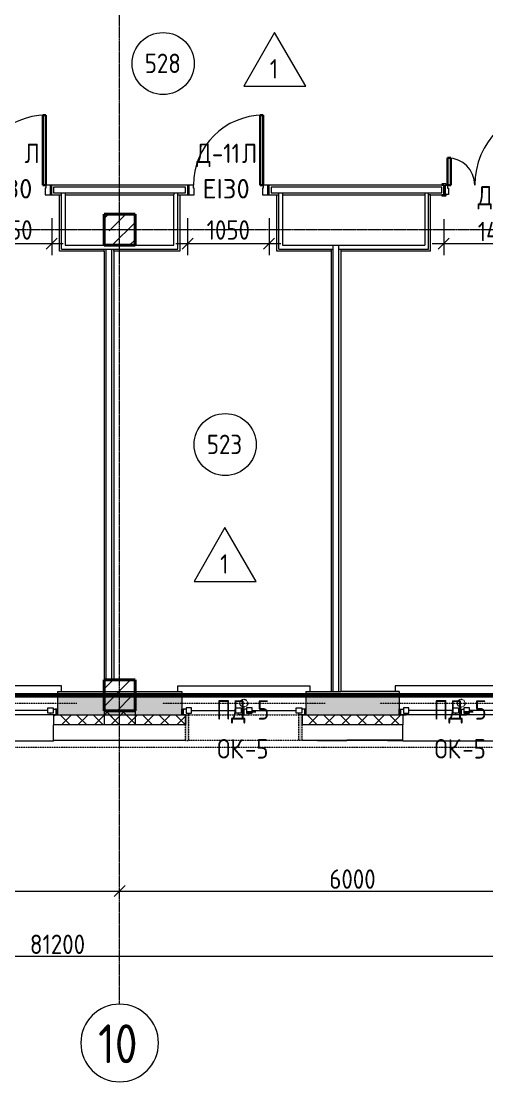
# Model space of a CAD drawing. Header units: millimetres. Extents: x -56773 to 225775, y -262288 to 26541.
# Drawn here: x 20541 to 26539, y -262288 to -248622 of the extents above; entities that cross this region are included whole.
import ezdxf

# ---------------------------------------------------------------- set-up
doc = ezdxf.new("R2010")
doc.units = ezdxf.units.MM
doc.linetypes.add('ADSK_Линия сетки', pattern=[25, 20, -2.5, 0, -2.5])
doc.linetypes.add('ADSK_Невидимые', pattern=[5, 3, -2])
for name, color, linetype, lineweight in [('3.1 Штукатурка внешн стен для инвесторов', 5, 'Continuous', 60), ('_ Окна', 7, 'Continuous', 18), ('Двери', 7, 'Continuous', 9), ('Марки дверей', 7, 'Continuous', 20), ('Марки окон', 7, 'Continuous', 20), ('Марки помещений', 7, 'Continuous', 20), ('Несущие колонны', 7, 'Continuous', 18), ('Обобщенные модели', 7, 'ADSK_Невидимые', 18), ('Окна', 7, 'Continuous', 9), ('Оси', 7, 'Continuous', 9), ('Панели витража', 7, 'Continuous', 9), ('Размеры', 7, 'Continuous', 9), ('Стены внутренние', 7, 'Continuous', 18), ('Стены наружные', 7, 'Continuous', 18), ('Стены несущие', 7, 'Continuous', 30), ('Стены отделка', 7, 'Continuous', 30), ('Стены штриховка', 7, 'Continuous', 9)]:
    doc.layers.add(name, color=color, linetype=linetype, lineweight=lineweight)
doc.styles.add('GOST Common', font='', dxfattribs={"width": 0.9, "height": 500})
doc.styles.add('GOST Common_2', font='', dxfattribs={"width": 0.9, "height": 250})
doc.styles.add('ISOCPEUR', font='isocpeur.ttf', dxfattribs={"height": 250})
doc.styles.get('GOST Common').set_extended_font_data('GOST Common')
doc.styles.get('GOST Common_2').set_extended_font_data('GOST Common')
doc.dimstyles.new('ADSK_Основной', dxfattribs={"dimscale": 304.8, "dimtxt": 251.428749, "dimasz": 0.463911, "dimexe": 0.492126, "dimexo": 0.984252, "dimgap": 0.164042, "dimtad": 1, "dimdec": 3, "dimrnd": 0.001, "dimdsep": 46, "dimtxsty": 'GOST Common_2', "dimblk1": 'OBLIQUE', "dimblk2": 'OBLIQUE', "dimsah": 1, "dimcen": 0.09, "dimdle": 0.492126, "dimazin": 2, "dimtfac": 1, "dimtdec": 4, "dimtix": 1, "dimtmove": 0, "dimatfit": 3, "dimfxl": 1, "dimtvp": 1, "dimtolj": 1, "dimtzin": 0, "dimlwd": 20, "dimlwe": 20, "dimarcsym": 2})
doc.dimstyles.new('ADSK_Основной_2_5_мм', dxfattribs={"dimscale": 304.8, "dimtxt": 251.428749, "dimasz": 0.463911, "dimexe": 0.492126, "dimexo": 0.984252, "dimgap": 0.098425, "dimtad": 1, "dimrnd": 0.01, "dimdsep": 46, "dimtxsty": 'GOST Common_2', "dimblk1": 'OBLIQUE', "dimblk2": 'OBLIQUE', "dimsah": 1, "dimcen": 0.09, "dimdle": 0.492126, "dimazin": 2, "dimtfac": 1, "dimtdec": 4, "dimtix": 1, "dimtmove": 0, "dimatfit": 3, "dimfxl": 1, "dimtvp": 1, "dimtolj": 1, "dimtzin": 0, "dimlwd": 20, "dimlwe": 20, "dimarcsym": 2})
pattern_1 = [(45, (9.36, -250313.7), (-224.5064, 224.5064), []), (45, (233.87, -250313.7), (-224.5064, 224.5064), [396.875, -79.375, 3.353, -76.022])]
pattern_2 = [(45, (9.36, -250313.7), (-106.066, 106.066), []), (135, (9.36, -250313.7), (-106.066, -106.066), [])]

# ---------------------------------------------------------------- blocks, each defined once
blk = doc.blocks.new('ADSK_КолоннаЖБ_Прямоугольная - 400x400 мм-1807143-Маркировочный 5-й')
at = {"layer": 'Несущие колонны', "lineweight": 40}
for p, q in [((-200, 200), (200, 200)), ((-200, -200), (-200, 200)), ((200, 200), (200, -200)), ((200, -200), (-200, -200))]:
    blk.add_line(p, q, dxfattribs=at)
blk = doc.blocks.new('ОКНО L03 _2СТ_RS - ОК-5_1600х2000h-3556607-Маркировочный 5-й')
at = {"layer": '_ Окна'}
for p, q in [((-838.1, -149), (-838.1, -79)), ((-838.1, -79), (-803.1, -79)), ((-818.1, -79), (-818.1, -149)), ((-783.1, -79), (-818.1, -79)), ((-713.1, -59), (-783.1, -59)), ((-783.1, -59), (-783.1, -129)), ((-783.1, -129), (-713.1, -129)), ((-748.1, -149), (-748.1, -129)), ((-713.1, -129), (-713.1, -59)), ((-713.1, -94), (-143.1, -94)), ((-143.1, -129), (-143.1, -59)), ((-143.1, -59), (-73.1, -59)), ((-73.1, -129), (-143.1, -129)), ((-108.1, -149), (-108.1, -129)), ((-73.1, -59), (-73.1, -129)), ((-38.1, -79), (-73.1, -79)), ((-38.1, -79), (-38.1, -149)), ((-38.1, -79), (-38.1, -149)), ((-3.1, -79), (-38.1, -79)), ((66.9, -59), (-3.1, -59)), ((-3.1, -59), (-3.1, -129)), ((-3.1, -129), (66.9, -129)), ((31.9, -149), (31.9, -129)), ((66.9, -129), (66.9, -59)), ((66.9, -94), (636.9, -94)), ((636.9, -129), (636.9, -59)), ((636.9, -59), (706.9, -59)), ((706.9, -129), (636.9, -129)), ((671.9, -149), (671.9, -129)), ((706.9, -59), (706.9, -129)), ((741.9, -79), (706.9, -79)), ((761.9, -79), (726.9, -79)), ((741.9, -79), (741.9, -149)), ((761.9, -149), (761.9, -79)), ((-838.1, -149), (-833.1, -149)), ((-818.1, -149), (-748.1, -149)), ((-38.1, -149), (-108.1, -149)), ((-38.1, -149), (31.9, -149)), ((741.9, -149), (671.9, -149)), ((761.9, -149), (756.9, -149))]:
    blk.add_line(p, q, dxfattribs=at)
blk = doc.blocks.new('Дверь двупольная медицин облиц CPL - Д-7Л 1500х2300 Дверной блок двупольный_ левая актив_створка 3-2690925-Маркировочный 5-й')
at = {"layer": 'Двери', "lineweight": 30}
for p, q in [((675, 1062.5), (635, 1062.5)), ((635, 1062.5), (635, 62.5)), ((675, 62.5), (675, 1062.5)), ((-675, 412.5), (-635, 412.5)), ((-675, 62.5), (-675, 412.5)), ((-635, 412.5), (-635, 62.5)), ((-635, 62.5), (-675, 62.5)), ((635, 62.5), (675, 62.5))]:
    blk.add_line(p, q, dxfattribs=at)
at = {"layer": 'Двери'}
for p, q in [((-750, 72.5), (-750, 62.5)), ((-750, 62.5), (-725, 62.5)), ((-700, 77.5), (-745, 77.5)), ((-725, 62.5), (-705, 62.5)), ((-725, -57.5), (-725, 62.5)), ((-705, 62.5), (-675, 62.5)), ((-705, -57.5), (-705, 62.5)), ((-705, 62.5), (-705, -57.5)), ((-695, 62.5), (-695, 72.5)), ((-675, 62.5), (-675, 22.5)), ((-675, 22.5), (-665, 22.5)), ((-665, 22.5), (-665, -57.5)), ((675, 22.5), (665, 22.5)), ((665, 22.5), (665, -57.5)), ((705, 62.5), (675, 62.5)), ((675, 62.5), (675, 22.5)), ((695, 72.5), (695, 62.5)), ((745, 77.5), (700, 77.5)), ((705, -57.5), (705, 62.5)), ((725, 62.5), (705, 62.5)), ((705, 62.5), (705, -57.5)), ((725, -57.5), (725, 62.5)), ((725, 62.5), (750, 62.5)), ((750, 62.5), (750, 72.5)), ((-695, -62.5), (-750, -62.5)), ((-750, -62.5), (-750, -72.5)), ((-745, -77.5), (-700, -77.5)), ((-705, -57.5), (-725, -57.5)), ((-665, -57.5), (-705, -57.5)), ((-695, -72.5), (-695, -62.5)), ((665, -57.5), (705, -57.5)), ((750, -62.5), (695, -62.5)), ((695, -62.5), (695, -72.5)), ((700, -77.5), (745, -77.5)), ((705, -57.5), (725, -57.5)), ((750, -72.5), (750, -62.5))]:
    blk.add_line(p, q, dxfattribs=at)
for centre, radius, start, end in [((675, 62.5), 1000, 90, 180), ((-675, 62.5), 350, 360, 90), ((-745, 72.5), 5, 90, 180), ((-700, 72.5), 5, 360, 90), ((700, 72.5), 5, 90, 180), ((745, 72.5), 5, 360, 90), ((-745, -72.5), 5, 180, 270), ((-700, -72.5), 5, 270, 0), ((700, -72.5), 5, 180, 270), ((745, -72.5), 5, 270, 360)]:
    blk.add_arc(centre, radius, start, end, dxfattribs=at)
blk = doc.blocks.new('Системная панель - 1_Алюминиевая панель гладкая RAL 1013-1325615-Маркировочный 5-й')
at = {"layer": 'Панели витража', "lineweight": 18}
for p, q in [((-100, 2.5), (100, 2.5)), ((-100, -2.5), (-100, 2.5)), ((100, -2.5), (100, 2.5)), ((100, -2.5), (-100, -2.5))]:
    blk.add_line(p, q, dxfattribs=at)
blk = doc.blocks.new('Системная панель - 1_Алюминиевая панель RAL 1013-V8-Маркировочный 5-й')
at = {"layer": 'Панели витража', "lineweight": 18}
for p, q in [((-450, 2.5), (-75, 2.5)), ((-450, -2.5), (-450, 2.5)), ((450, 2.5), (-75, 2.5)), ((450, -2.5), (450, 2.5)), ((-450, -2.5), (-75, -2.5)), ((450, -2.5), (-75, -2.5))]:
    blk.add_line(p, q, dxfattribs=at)
blk = doc.blocks.new('Обобщенные модели 7 - Обобщенные модели 7-1212709-Маркировочный 5-й')
at = {"layer": 'Обобщенные модели'}
h = blk.add_hatch(color=256, dxfattribs=at)
h.paths.add_polyline_path([(24110, -7578), (24150, -7578), (24150, -7244), (24110, -7244)])
h.paths.add_polyline_path([(22650, -7578), (22690, -7578), (22690, -7244), (22650, -7244)])
for p, q in [((22650, -7244), (22690, -7244)), ((22650, -7578), (22650, -7244)), ((22690, -7244), (24110, -7244)), ((22690, -7578), (22690, -7244)), ((24150, -7244), (24110, -7244)), ((24110, -7578), (24110, -7244)), ((24150, -7578), (24150, -7244)), ((22650, -7578), (22690, -7578)), ((24110, -7578), (22690, -7578)), ((24150, -7578), (24110, -7578))]:
    blk.add_line(p, q, dxfattribs=at)
blk = doc.blocks.new('Подоконник_ - ПД-5-3556614-Маркировочный 5-й')
at = {"layer": 'Окна'}
for p, q in [((-850, 300), (850, 300)), ((-850, 229), (-850, 300)), ((850, 300), (850, 229))]:
    blk.add_line(p, q, dxfattribs=at)
blk = doc.blocks.new('ОКНО L03 _2СТ_RS - ОК-5_1600х2000h-3556615-Маркировочный 5-й')
at = {"layer": '_ Окна'}
for p, q in [((-838.1, 149), (-838.1, 79)), ((-838.1, 149), (-833.1, 149)), ((-818.1, 149), (-748.1, 149)), ((-818.1, 79), (-818.1, 149)), ((-748.1, 149), (-748.1, 129)), ((-108.1, 149), (-108.1, 129)), ((-38.1, 149), (-108.1, 149)), ((-38.1, 79), (-38.1, 149)), ((-38.1, 149), (31.9, 149)), ((-38.1, 79), (-38.1, 149)), ((31.9, 149), (31.9, 129)), ((671.9, 149), (671.9, 129)), ((741.9, 149), (671.9, 149)), ((741.9, 79), (741.9, 149)), ((761.9, 149), (756.9, 149)), ((761.9, 149), (761.9, 79)), ((-838.1, 79), (-803.1, 79)), ((-783.1, 79), (-818.1, 79)), ((-783.1, 59), (-783.1, 129)), ((-783.1, 129), (-713.1, 129)), ((-713.1, 59), (-783.1, 59)), ((-713.1, 129), (-713.1, 59)), ((-713.1, 94), (-143.1, 94)), ((-143.1, 129), (-143.1, 59)), ((-73.1, 129), (-143.1, 129)), ((-143.1, 59), (-73.1, 59)), ((-73.1, 59), (-73.1, 129)), ((-38.1, 79), (-73.1, 79)), ((-3.1, 79), (-38.1, 79)), ((-3.1, 59), (-3.1, 129)), ((-3.1, 129), (66.9, 129)), ((66.9, 59), (-3.1, 59)), ((66.9, 129), (66.9, 59)), ((66.9, 94), (636.9, 94)), ((636.9, 129), (636.9, 59)), ((706.9, 129), (636.9, 129)), ((636.9, 59), (706.9, 59)), ((706.9, 59), (706.9, 129)), ((741.9, 79), (706.9, 79)), ((761.9, 79), (726.9, 79))]:
    blk.add_line(p, q, dxfattribs=at)
blk = doc.blocks.new('Подоконник_ - ПД-5-3556619-Маркировочный 5-й')
at = {"layer": 'Окна'}
for p, q in [((-850, -229), (-850, -300)), ((850, -300), (850, -229)), ((-850, -300), (850, -300))]:
    blk.add_line(p, q, dxfattribs=at)
blk = doc.blocks.new('Отлив_ - ОЦC-V14-Маркировочный 5-й')
at = {"layer": 'Окна'}
for p, q in [((-750, 341), (-750, 333.5)), ((-750, 341), (750, 341)), ((-750, 341), (750, 341)), ((-750, 328.5), (-750, 131)), ((750, 341), (750, 333.5)), ((750, 328.5), (750, 131)), ((-750, 0), (750, 0))]:
    blk.add_line(p, q, dxfattribs=at)
blk = doc.blocks.new('Дверь однопольная противопожарная - Д-11Л 1050х2200 Дверной блок однопольный глухой_ EI30_ левое открывание-2291828-Маркировочный 5-й')
at = {"layer": 'Двери', "lineweight": 30}
for p, q in [((450, 963), (410, 963)), ((410, 963), (410, 63)), ((450, 63), (450, 963)), ((410, 63), (450, 63))]:
    blk.add_line(p, q, dxfattribs=at)
at = {"layer": 'Двери'}
for p, q in [((-510, 63), (-525, 63)), ((-525, 63), (-525, -62)), ((-450, 63), (-510, 63)), ((-510, 63), (-510, -62)), ((-510, -62), (-510, 63)), ((-450, 23), (-450, 63)), ((-440, 23), (-450, 23)), ((-440, -62), (-440, 23)), ((450, 23), (440, 23)), ((440, 23), (440, -62)), ((510, 63), (450, 63)), ((450, 63), (450, 23)), ((510, -62), (510, 63)), ((525, 63), (510, 63)), ((510, 63), (510, -62)), ((525, -62), (525, 63)), ((-525, -62), (-510, -62)), ((-510, -62), (-440, -62)), ((440, -62), (510, -62)), ((510, -62), (525, -62))]:
    blk.add_line(p, q, dxfattribs=at)
blk.add_arc((450, 63), 900, 90, 180, dxfattribs=at)
blk = doc.blocks.new('Системная панель - 1_Алюминиевая панель RAL 1013-V15-Маркировочный 5-й')
at = {"layer": 'Панели витража', "lineweight": 18}
for p, q in [((-650, 2.5), (650, 2.5)), ((-650, -2.5), (-650, 2.5)), ((650, -2.5), (650, 2.5)), ((650, -2.5), (-650, -2.5))]:
    blk.add_line(p, q, dxfattribs=at)
blk = doc.blocks.new('Системная панель - 1_Алюминиевая панель гладкая RAL 1013-V9-Маркировочный 5-й')
at = {"layer": 'Панели витража', "lineweight": 18}
for p, q in [((100, 2.5), (-100, 2.5)), ((-100, 2.5), (-100, -2.5)), ((100, -2.5), (100, 2.5)), ((-100, -2.5), (100, -2.5))]:
    blk.add_line(p, q, dxfattribs=at)
blk = doc.blocks.new('Обобщенные модели 13 - Обобщенные модели 1-3016844-Маркировочный 5-й')
at = {"layer": 'Обобщенные модели'}
blk.add_line((61889, -7668), (-3638, -7668), dxfattribs=at)
blk = doc.blocks.new('BS_Перемычка металлическая - BS_Перемычка металлическая-3881251-Маркировочный 5-й')
at = {"layer": 'Обобщенные модели', "linetype": 'ADSK_Невидимые', "lineweight": 18}
blk.add_line((-1050, 0), (1050, 0), dxfattribs=at)
blk.add_circle((0, 0), 50, dxfattribs=at)
blk = doc.blocks.new('Ось сетки - Круг_Ø10 мм-8259-Маркировочный 5-й')
at = {"layer": 'Оси', "color": 253, "lineweight": 20, "true_color": 0xaaaaaa}
for start, end in [(360, 180), (180, 360)]:
    blk.add_arc((0, 0), 5, start, end, dxfattribs=at)
blk = doc.blocks.new('_Oblique')
at = {"color": 0, "linetype": 'ByBlock', "lineweight": -2}
blk.add_line((-0.5, -0.5), (0.5, 0.5), dxfattribs=at)
blk = doc.blocks.new('*D6892')
at = {"layer": 'Defpoints', "color": 0, "transparency": 16777216}
for p in [(15809, -259731), (21809, -259731), (21809, -259831)]:
    blk.add_point(p, dxfattribs=at)
at = {"layer": 'Размеры', "color": 0, "lineweight": 20, "transparency": 16777216}
for p, q in [((15659, -259831), (21959, -259831)), ((15809, -260031), (15809, -259981)), ((21809, -260031), (21809, -259981))]:
    blk.add_line(p, q, dxfattribs=at)
at = {"layer": 'Размеры', "color": 0, "lineweight": 20, "transparency": 16777216, "xscale": 141.4, "yscale": 141.4, "zscale": 141.4, "rotation": 180}
blk.add_blockref('_Oblique', (15809, -259831), dxfattribs=at)
at = {"layer": 'Размеры', "color": 0, "lineweight": 20, "transparency": 16777216, "xscale": 141.4, "yscale": 141.4, "zscale": 141.4}
blk.add_blockref('_Oblique', (21809, -259831), dxfattribs=at)
at = {"layer": 'Размеры', "color": 0, "lineweight": 9, "transparency": 16777216, "insert": (18809, -259676), "char_height": 250, "width": 756.84, "attachment_point": 5, "style": 'GOST Common_2'}
blk.add_mtext('\\A1;6000', dxfattribs=at)
blk = doc.blocks.new('*D6893')
at = {"layer": 'Defpoints', "color": 0, "transparency": 16777216}
for p in [(21809, -259731), (27809, -259731), (27809, -259831)]:
    blk.add_point(p, dxfattribs=at)
at = {"layer": 'Размеры', "color": 0, "lineweight": 20, "transparency": 16777216}
for p, q in [((21659, -259831), (27959, -259831)), ((21809, -260031), (21809, -259981)), ((27809, -260031), (27809, -259981))]:
    blk.add_line(p, q, dxfattribs=at)
at = {"layer": 'Размеры', "color": 0, "lineweight": 20, "transparency": 16777216, "xscale": 141.4, "yscale": 141.4, "zscale": 141.4, "rotation": 180}
blk.add_blockref('_Oblique', (21809, -259831), dxfattribs=at)
at = {"layer": 'Размеры', "color": 0, "lineweight": 20, "transparency": 16777216, "xscale": 141.4, "yscale": 141.4, "zscale": 141.4}
blk.add_blockref('_Oblique', (27809, -259831), dxfattribs=at)
at = {"layer": 'Размеры', "color": 0, "lineweight": 9, "transparency": 16777216, "insert": (24809, -259676), "char_height": 250, "width": 756.84, "attachment_point": 5, "style": 'GOST Common_2'}
blk.add_mtext('\\A1;6000', dxfattribs=at)
blk = doc.blocks.new('*D6908')
at = {"layer": 'Defpoints', "color": 0, "transparency": 16777216}
for p in [(-19591, -260571), (61609, -260571), (61609, -260671)]:
    blk.add_point(p, dxfattribs=at)
at = {"layer": 'Размеры', "color": 0, "lineweight": 20, "transparency": 16777216}
for p, q in [((-19741, -260671), (61759, -260671)), ((-19591, -260871), (-19591, -260821)), ((61609, -260871), (61609, -260821))]:
    blk.add_line(p, q, dxfattribs=at)
at = {"layer": 'Размеры', "color": 0, "lineweight": 20, "transparency": 16777216, "xscale": 141.4, "yscale": 141.4, "zscale": 141.4, "rotation": 180}
blk.add_blockref('_Oblique', (-19591, -260671), dxfattribs=at)
at = {"layer": 'Размеры', "color": 0, "lineweight": 20, "transparency": 16777216, "xscale": 141.4, "yscale": 141.4, "zscale": 141.4}
blk.add_blockref('_Oblique', (61609, -260671), dxfattribs=at)
at = {"layer": 'Размеры', "color": 0, "lineweight": 9, "transparency": 16777216, "insert": (21009, -260516), "char_height": 250, "width": 889.8, "attachment_point": 5, "style": 'GOST Common_2'}
blk.add_mtext('\\A1;81200', dxfattribs=at)
blk = doc.blocks.new('*D6860')
at = {"layer": 'Defpoints', "color": 0, "transparency": 16777216}
for p in [(25984, -250874), (27434, -250874), (27434, -251487)]:
    blk.add_point(p, dxfattribs=at)
at = {"layer": 'Размеры', "color": 0, "lineweight": 20, "transparency": 16777216}
for p, q in [((25984, -251174), (25984, -251637)), ((27434, -251174), (27434, -251637)), ((25834, -251487), (27584, -251487))]:
    blk.add_line(p, q, dxfattribs=at)
at = {"layer": 'Размеры', "color": 0, "lineweight": 20, "transparency": 16777216, "xscale": 141.4, "yscale": 141.4, "zscale": 141.4, "rotation": 180}
blk.add_blockref('_Oblique', (25984, -251487), dxfattribs=at)
at = {"layer": 'Размеры', "color": 0, "lineweight": 20, "transparency": 16777216, "xscale": 141.4, "yscale": 141.4, "zscale": 141.4}
blk.add_blockref('_Oblique', (27434, -251487), dxfattribs=at)
at = {"layer": 'Размеры', "color": 0, "lineweight": 9, "transparency": 16777216, "insert": (26709, -251332), "char_height": 250, "width": 726.16, "attachment_point": 5, "style": 'GOST Common_2'}
blk.add_mtext('\\A1;1450', dxfattribs=at)
blk = doc.blocks.new('*D6855')
at = {"layer": 'Defpoints', "color": 0, "transparency": 16777216}
for p in [(19884, -250859), (20934, -250859), (20934, -251487)]:
    blk.add_point(p, dxfattribs=at)
at = {"layer": 'Размеры', "color": 0, "lineweight": 20, "transparency": 16777216}
for p, q in [((19884, -251159), (19884, -251637)), ((20934, -251159), (20934, -251637)), ((19734, -251487), (21084, -251487))]:
    blk.add_line(p, q, dxfattribs=at)
at = {"layer": 'Размеры', "color": 0, "lineweight": 20, "transparency": 16777216, "xscale": 141.4, "yscale": 141.4, "zscale": 141.4, "rotation": 180}
blk.add_blockref('_Oblique', (19884, -251487), dxfattribs=at)
at = {"layer": 'Размеры', "color": 0, "lineweight": 20, "transparency": 16777216, "xscale": 141.4, "yscale": 141.4, "zscale": 141.4}
blk.add_blockref('_Oblique', (20934, -251487), dxfattribs=at)
at = {"layer": 'Размеры', "color": 0, "lineweight": 9, "transparency": 16777216, "insert": (20409, -251312), "char_height": 250, "width": 700.59, "attachment_point": 5, "style": 'GOST Common_2'}
blk.add_mtext('\\A1;1050', dxfattribs=at)
blk = doc.blocks.new('*D6856')
at = {"layer": 'Defpoints', "color": 0, "transparency": 16777216}
for p in [(22684, -250859), (23734, -250859), (23734, -251487)]:
    blk.add_point(p, dxfattribs=at)
at = {"layer": 'Размеры', "color": 0, "lineweight": 20, "transparency": 16777216}
for p, q in [((22684, -251159), (22684, -251637)), ((23734, -251159), (23734, -251637)), ((22534, -251487), (23884, -251487))]:
    blk.add_line(p, q, dxfattribs=at)
at = {"layer": 'Размеры', "color": 0, "lineweight": 20, "transparency": 16777216, "xscale": 141.4, "yscale": 141.4, "zscale": 141.4, "rotation": 180}
blk.add_blockref('_Oblique', (22684, -251487), dxfattribs=at)
at = {"layer": 'Размеры', "color": 0, "lineweight": 20, "transparency": 16777216, "xscale": 141.4, "yscale": 141.4, "zscale": 141.4}
blk.add_blockref('_Oblique', (23734, -251487), dxfattribs=at)
at = {"layer": 'Размеры', "color": 0, "lineweight": 9, "transparency": 16777216, "insert": (23209, -251312), "char_height": 250, "width": 700.59, "attachment_point": 5, "style": 'GOST Common_2'}
blk.add_mtext('\\A1;1050', dxfattribs=at)
blk = doc.blocks.new('ADSK_Марка_Помещение_ОдноЗначение - Номер-159740-Маркировочный 5-й')
at = {"layer": 'Марки помещений'}
blk.add_circle((0, 0), 4, dxfattribs=at)
blk = doc.blocks.new('ADSK_Марка_Помещение_ТипПола_ГОСТ21-501-2011 - Отделка пола-1456712-Маркировочный 5-й')
at = {"layer": 'Марки помещений'}
for p, q in [((0, 6.93), (-3.96, 0)), ((4.04, 0), (0, 6.93)), ((-3.96, 0), (4.04, 0))]:
    blk.add_line(p, q, dxfattribs=at)

msp = doc.modelspace()

# ---------------------------------------------------------------- hatches: boundary and pattern name
at = {"layer": 'Несущие колонны', "lineweight": 9}
h = msp.add_hatch(dxfattribs=at)
h.set_pattern_fill('FP_1', color=256, style=0, pattern_type=2)
h.set_pattern_definition(pattern_1)
h.paths.add_polyline_path([(21609.3615, -251508.7359), (22009.3615, -251508.7359), (22009.3615, -251108.7359), (21609.3615, -251108.7359)])
h = msp.add_hatch(dxfattribs=at)
h.set_pattern_fill('FP_1', color=256, style=0, pattern_type=2)
h.set_pattern_definition(pattern_1)
h.paths.add_polyline_path([(22009.3615, -257508.7359), (22009.3615, -257108.7359), (21609.3615, -257108.7359), (21609.3615, -257508.7359)])
at = {"layer": 'Стены внутренние', "lineweight": 9}
h = msp.add_hatch(dxfattribs=at)
h.set_pattern_fill('FP_2', color=256, style=0, pattern_type=2)
h.set_pattern_definition([(45, (9.36, -250313.7), (84.18955, 308.69595), [396.875, -79.375, 3.353, -76.022])])
h.paths.add_polyline_path([(59259.3615, -257558.7359), (59259.3615, -257557.7359), (59209.3615, -257557.7359), (59209.3615, -257258.7359), (58009.3615, -257258.7359), (58009.3615, -257557.7359), (57959.3615, -257558.7359)])
h.paths.add_polyline_path([(56459.3615, -257558.7359), (56459.3615, -257557.7359), (56409.3615, -257557.7359), (56409.3615, -257258.7359), (54809.3615, -257258.7359), (54809.3615, -257557.7359), (55685.0249, -257558.7359)])
h.paths.add_polyline_path([(60759.3615, -257558.7359), (61559.3615, -257558.7359), (61559.3615, -257508.7359), (61409.3615, -257508.7359), (61409.3615, -257258.7359), (60809.3615, -257258.7359), (60809.3615, -257557.7359), (60759.3615, -257557.7359)])
h.paths.add_polyline_path([(48465.4571, -257558.7359), (50409.3615, -257557.7359), (50409.3615, -257258.7359), (48509.3615, -257258.7359), (48509.3615, -257557.7359), (48459.3615, -257558.7359)])
h.paths.add_polyline_path([(51959.3615, -257558.7359), (53209.3615, -257557.7359), (53209.3615, -257258.7359), (52009.3615, -257258.7359), (52009.3615, -257557.7359), (51959.3615, -257557.7359)])
h.paths.add_polyline_path([(46959.3615, -257558.7359), (46959.3615, -257557.7359), (46909.3615, -257557.7359), (46909.3615, -257258.7359), (45009.3615, -257258.7359), (45009.3615, -257557.7359), (45577.63, -257558.7359)])
h.paths.add_polyline_path([(43459.3615, -257558.7359), (43459.3615, -257557.7359), (43409.3615, -257557.7359), (43409.3615, -257258.7359), (42209.3615, -257258.7359), (42209.3615, -257557.7359), (42689.8029, -257558.7359)])
h.paths.add_polyline_path([(36159.3615, -257558.7359), (37409.3615, -257557.7359), (37409.3615, -257258.7359), (36209.3615, -257258.7359), (36209.3615, -257557.7359), (36159.3615, -257557.7359)])
h.paths.add_polyline_path([(38959.3615, -257558.7359), (40609.3615, -257557.7359), (40609.3615, -257258.7359), (39009.3615, -257258.7359), (39009.3615, -257557.7359), (38959.3615, -257557.7359)])
h.paths.add_polyline_path([(34026.3216, -257558.7359), (34609.3615, -257557.7359), (34609.3615, -257258.7359), (33009.3615, -257258.7359), (33009.3615, -257557.7359), (32959.3615, -257558.7359)])
h.paths.add_polyline_path([(24734.3615, -257558.7359), (25409.3615, -257557.7359), (25409.3615, -257258.7359), (24734.3615, -257258.7359), (24734.3615, -257557.7359)])
h.paths.add_polyline_path([(31459.3615, -257558.7359), (31459.3615, -257557.7359), (31409.3615, -257557.7359), (31409.3615, -257258.7359), (30209.3615, -257258.7359), (30209.3615, -257557.7359), (31138.4945, -257558.7359)])
h.paths.add_polyline_path([(28659.3615, -257558.7359), (28659.3615, -257557.7359), (28609.3615, -257557.7359), (28609.3615, -257258.7359), (27009.3615, -257258.7359), (27009.3615, -257557.7359), (28250.6673, -257558.7359)])
h.paths.add_polyline_path([(-2990.6385, -257558.7359), (-721.5569, -257558.7359), (-721.5569, -257258.7359), (-2990.6385, -257258.7359), (-2990.6385, -257508.7359)])
h = msp.add_hatch(dxfattribs=at)
h.set_pattern_fill('FP_3', color=256, style=0, pattern_type=2)
h.set_pattern_definition([(45, (9.36, -250313.7), (84.1903, 308.6967), [396.875, -79.375, 3.353, -76.022])])
h.paths.add_polyline_path([(24159.3615, -257558.7359), (24734.3615, -257558.7359), (24734.3615, -257258.7359), (24209.3615, -257258.7359), (24209.3615, -257557.7359), (24159.3615, -257557.7359)])
h.paths.add_polyline_path([(22659.3615, -257558.7359), (22659.3615, -257557.7359), (22609.3615, -257557.7359), (22609.3615, -257258.7359), (21009.3615, -257258.7359), (21009.3615, -257557.7359), (22475.0131, -257558.7359)])
h.paths.add_polyline_path([(16122.8715, -257558.7359), (16609.3615, -257557.7359), (16609.3615, -257258.7359), (13934.3615, -257258.7359), (13934.3615, -257558.7359), (14459.3615, -257558.7359)])
h.paths.add_polyline_path([(18159.3615, -257558.7359), (19409.3615, -257557.7359), (19409.3615, -257258.7359), (18209.3615, -257258.7359), (18209.3615, -257557.7359), (18159.3615, -257557.7359)])
h.paths.add_polyline_path([(12484.3615, -257558.7359), (12484.3615, -257258.7359), (7934.3615, -257258.7359), (7934.3615, -257558.7359), (8035.8776, -257558.7359)])
h.paths.add_polyline_path([(6484.3615, -257558.7359), (6484.3615, -257258.7359), (1934.3615, -257258.7359), (1934.3615, -257558.7359), (2260.2234, -257558.7359)])
h.paths.add_polyline_path([(-627.6037, -257558.7359), (484.3615, -257558.7359), (484.3615, -257258.7359), (-721.5569, -257258.7359), (-721.5569, -257558.7359)])
at = {"layer": 'Стены наружные', "lineweight": 9}
h = msp.add_hatch(dxfattribs=at)
h.set_pattern_fill('FP_4', color=256, style=0, pattern_type=2)
h.set_pattern_definition(pattern_2)
h.paths.add_polyline_path([(60759.3615, -257688.7359), (61809.3615, -257688.7359), (61809.3615, -257558.7359), (60759.3615, -257558.7359)])
h.paths.add_polyline_path([(59259.3615, -257688.7359), (59259.3615, -257558.7359), (57959.3615, -257558.7359), (57959.3615, -257688.7359)])
h.paths.add_polyline_path([(40659.3615, -257688.7359), (40659.3615, -257558.7359), (38959.3615, -257558.7359), (38959.3615, -257688.7359), (39801.9758, -257688.7359)])
h.paths.add_polyline_path([(37459.3615, -257688.7359), (37459.3615, -257558.7359), (36159.3615, -257558.7359), (36159.3615, -257688.7359), (36914.1487, -257688.7359)])
h.paths.add_polyline_path([(42159.3615, -257688.7359), (43459.3615, -257688.7359), (43459.3615, -257558.7359), (42159.3615, -257558.7359)])
h.paths.add_polyline_path([(48465.4571, -257688.7359), (50459.3615, -257688.7359), (50459.3615, -257558.7359), (48459.3615, -257558.7359), (48459.3615, -257688.7359)])
h.paths.add_polyline_path([(55685.0249, -257688.7359), (56459.3615, -257688.7359), (56459.3615, -257558.7359), (54759.3615, -257558.7359), (54759.3615, -257688.7359)])
h.paths.add_polyline_path([(44959.3615, -257688.7359), (46959.3615, -257688.7359), (46959.3615, -257558.7359), (44959.3615, -257558.7359)])
h.paths.add_polyline_path([(52797.1978, -257688.7359), (53259.3615, -257688.7359), (53259.3615, -257558.7359), (51959.3615, -257558.7359), (51959.3615, -257688.7359)])
h.paths.add_polyline_path([(28659.3615, -257688.7359), (28659.3615, -257558.7359), (26959.3615, -257558.7359), (26959.3615, -257688.7359), (28250.6673, -257688.7359)])
h.paths.add_polyline_path([(30159.3615, -257688.7359), (31459.3615, -257688.7359), (31459.3615, -257558.7359), (30159.3615, -257558.7359)])
h.paths.add_polyline_path([(32959.3615, -257688.7359), (34659.3615, -257688.7359), (34659.3615, -257558.7359), (32959.3615, -257558.7359)])
h.paths.add_polyline_path([(25362.8402, -257688.7359), (25459.3615, -257688.7359), (25459.3615, -257558.7359), (24734.3615, -257558.7359), (24734.3615, -257688.7359)])
h.paths.add_polyline_path([(-2990.6385, -257688.7359), (-721.5569, -257688.7359), (-721.5569, -257558.7359), (-2990.6385, -257558.7359)])
h = msp.add_hatch(dxfattribs=at)
h.set_pattern_fill('FP_4', color=256, style=0, pattern_type=2)
h.set_pattern_definition(pattern_2)
h.paths.add_polyline_path([(24159.3615, -257688.7359), (24734.3615, -257688.7359), (24734.3615, -257558.7359), (24159.3615, -257558.7359)])
h.paths.add_polyline_path([(20959.3615, -257688.7359), (22659.3615, -257688.7359), (22659.3615, -257558.7359), (20959.3615, -257558.7359)])
h.paths.add_polyline_path([(19459.3615, -257688.7359), (19459.3615, -257558.7359), (18159.3615, -257558.7359), (18159.3615, -257688.7359)])
h.paths.add_polyline_path([(16659.3615, -257688.7359), (16659.3615, -257558.7359), (13934.3615, -257558.7359), (13934.3615, -257688.7359), (16122.8715, -257688.7359)])
h.paths.add_polyline_path([(12484.3615, -257688.7359), (12484.3615, -257558.7359), (7934.3615, -257558.7359), (7934.3615, -257688.7359), (8035.8776, -257688.7359)])
h.paths.add_polyline_path([(6484.3615, -257688.7359), (6484.3615, -257558.7359), (1934.3615, -257558.7359), (1934.3615, -257688.7359), (2260.2234, -257688.7359)])
h.paths.add_polyline_path([(-721.5569, -257688.7359), (484.3615, -257688.7359), (484.3615, -257558.7359), (-721.5569, -257558.7359)])
h = msp.add_hatch(dxfattribs=at)
h.set_pattern_fill('FP_4', color=256, style=0, pattern_type=2)
h.set_pattern_definition(pattern_2)
h.paths.add_polyline_path([(22009.3615, -257688.7359), (22009.3615, -257508.7359), (21609.3615, -257508.7359), (21609.3615, -257688.7359)])

# ---------------------------------------------------------------- linework, layer by layer
at = {"layer": '3.1 Штукатурка внешн стен для инвесторов'}
msp.add_lwpolyline([(61559.3615, -247483.7359), (61559.3615, -257308.7359), (-3140.6385, -257308.7359)], dxfattribs=at)
at = {"layer": 'Несущие колонны', "lineweight": 9}
for p, q in [((22009.3615, -251108.7359), (21609.3615, -251108.7359)), ((21609.3615, -251508.7359), (21609.3615, -251108.7359)), ((22009.3615, -251108.7359), (22009.3615, -251508.7359)), ((22009.3615, -251508.7359), (21609.3615, -251508.7359)), ((21634.3615, -257108.7359), (21609.3615, -257108.7359)), ((21609.3615, -257508.7359), (21609.3615, -257108.7359)), ((21709.3615, -257108.7359), (21634.3615, -257108.7359)), ((21734.3615, -257108.7359), (21709.3615, -257108.7359)), ((22009.3615, -257108.7359), (21734.3615, -257108.7359)), ((22009.3615, -257108.7359), (22009.3615, -257508.7359)), ((22009.3615, -257508.7359), (21609.3615, -257508.7359))]:
    msp.add_line(p, q, dxfattribs=at)
at = {"layer": 'Оси', "color": 253, "linetype": 'ADSK_Линия сетки', "lineweight": 5, "true_color": 0xaaaaaa}
for p, q in [((21809.3615, -261287.5872), (21809.3615, -240286.2598)), ((62528.5982, -251308.7359), (-25230.7352, -251308.7359)), ((62528.5982, -257308.7359), (-25230.7352, -257308.7359))]:
    msp.add_line(p, q, dxfattribs=at)
at = {"layer": 'Стены несущие', "lineweight": 9}
for p, q in [((22684.3615, -250733.7359), (20934.3615, -250733.7359)), ((25984.3615, -250733.7359), (23734.3615, -250733.7359)), ((20934.3615, -250858.7359), (21034.3615, -250858.7359)), ((21109.3615, -250858.7359), (22509.3615, -250858.7359)), ((21109.3615, -250858.7359), (21109.3615, -251508.7359)), ((22509.3615, -251508.7359), (22509.3615, -250858.7359)), ((22584.3615, -250858.7359), (22684.3615, -250858.7359)), ((23734.3615, -250858.7359), (23834.3615, -250858.7359)), ((23909.3615, -250858.7359), (25739.3615, -250858.7359)), ((23909.3615, -250858.7359), (23909.3615, -251508.7359)), ((25739.3615, -250858.7359), (25739.3615, -251508.7359)), ((25814.3615, -250858.7359), (25984.3615, -250858.7359)), ((25984.3615, -250858.7359), (25984.3615, -250853.7359)), ((21109.3615, -251508.7359), (22509.3615, -251508.7359)), ((21609.3615, -251583.7359), (21609.3615, -257108.7359)), ((21734.3615, -251583.7359), (21734.3615, -257108.7359)), ((23909.3615, -251508.7359), (25739.3615, -251508.7359)), ((24534.3615, -251583.7359), (24534.3615, -257258.7359)), ((24659.3615, -251583.7359), (24659.3615, -257258.7359)), ((21009.3615, -257258.7359), (22609.3615, -257258.7359)), ((21009.3615, -257258.7359), (21009.3615, -257557.7359)), ((22609.3615, -257258.7359), (22609.3615, -257557.7359)), ((24209.3615, -257258.7359), (24534.3615, -257258.7359)), ((24209.3615, -257258.7359), (24209.3615, -257557.7359)), ((25409.3615, -257258.7359), (24659.3615, -257258.7359)), ((25409.3615, -257258.7359), (25409.3615, -257557.7359)), ((21009.3615, -257557.7359), (20959.3615, -257557.7359)), ((20959.3615, -257558.7359), (20959.3615, -257557.7359)), ((22659.3615, -257557.7359), (22609.3615, -257557.7359)), ((22659.3615, -257558.7359), (22659.3615, -257557.7359)), ((24209.3615, -257557.7359), (24159.3615, -257557.7359)), ((24159.3615, -257558.7359), (24159.3615, -257557.7359)), ((25459.3615, -257557.7359), (25409.3615, -257557.7359)), ((25459.3615, -257558.7359), (25459.3615, -257557.7359))]:
    msp.add_line(p, q, dxfattribs=at)
at = {"layer": 'Стены отделка', "lineweight": 9}
for p, q in [((21034.3615, -251583.7359), (21034.3615, -250858.7359)), ((22584.3615, -250858.7359), (22584.3615, -251583.7359)), ((23834.3615, -251583.7359), (23834.3615, -250858.7359)), ((25814.3615, -251583.7359), (25814.3615, -250858.7359)), ((21609.3615, -251583.7359), (21034.3615, -251583.7359)), ((22584.3615, -251583.7359), (21734.3615, -251583.7359)), ((24534.3615, -251583.7359), (23834.3615, -251583.7359)), ((25814.3615, -251583.7359), (24659.3615, -251583.7359)), ((20959.3615, -257558.7359), (20959.3615, -257688.7359)), ((21609.3615, -257508.7359), (22009.3615, -257508.7359)), ((21609.3615, -257508.7359), (21609.3615, -257688.7359)), ((22009.3615, -257508.7359), (22009.3615, -257688.7359)), ((22659.3615, -257558.7359), (22659.3615, -257688.7359)), ((24159.3615, -257558.7359), (24159.3615, -257688.7359)), ((25459.3615, -257558.7359), (25459.3615, -257688.7359)), ((22659.3615, -257688.7359), (20959.3615, -257688.7359)), ((25459.3615, -257688.7359), (24159.3615, -257688.7359))]:
    msp.add_line(p, q, dxfattribs=at)
at = {"layer": 'Стены штриховка', "lineweight": 9}
for p, q in [((22659.3615, -250758.7359), (20959.3615, -250758.7359)), ((20959.3615, -250758.7359), (20959.3615, -250833.7359)), ((22659.3615, -250833.7359), (22659.3615, -250758.7359)), ((25959.3615, -250758.7359), (23759.3615, -250758.7359)), ((23759.3615, -250758.7359), (23759.3615, -250833.7359)), ((25959.3615, -250833.7359), (25959.3615, -250758.7359)), ((20959.3615, -250833.7359), (22659.3615, -250833.7359)), ((21034.3615, -250858.7359), (21059.3615, -250858.7359)), ((21059.3615, -251558.7359), (21059.3615, -250833.7359)), ((21109.3615, -250833.7359), (21109.3615, -250858.7359)), ((22509.3615, -250833.7359), (22509.3615, -250858.7359)), ((22559.3615, -251558.7359), (22559.3615, -250833.7359)), ((22559.3615, -250858.7359), (22584.3615, -250858.7359)), ((23759.3615, -250833.7359), (25959.3615, -250833.7359)), ((23834.3615, -250858.7359), (23859.3615, -250858.7359)), ((23859.3615, -251558.7359), (23859.3615, -250833.7359)), ((23909.3615, -250833.7359), (23909.3615, -250858.7359)), ((25739.3615, -250833.7359), (25739.3615, -250858.7359)), ((25789.3615, -251558.7359), (25789.3615, -250833.7359)), ((25814.3615, -250858.7359), (25789.3615, -250858.7359)), ((21059.3615, -251558.7359), (22559.3615, -251558.7359)), ((21609.3615, -251583.7359), (21609.3615, -251558.7359)), ((21634.3615, -257108.7359), (21634.3615, -251558.7359)), ((21709.3615, -257108.7359), (21709.3615, -251558.7359)), ((21734.3615, -251583.7359), (21734.3615, -251558.7359)), ((23859.3615, -251558.7359), (24559.3615, -251558.7359)), ((24534.3615, -251558.7359), (24534.3615, -251583.7359)), ((24559.3615, -257258.7359), (24559.3615, -251508.7359)), ((24634.3615, -257258.7359), (24634.3615, -251508.7359)), ((24634.3615, -251558.7359), (25789.3615, -251558.7359)), ((24659.3615, -251558.7359), (24659.3615, -251583.7359)), ((21609.3615, -257108.7359), (21734.3615, -257108.7359)), ((24534.3615, -257258.7359), (24659.3615, -257258.7359)), ((20959.3615, -257558.7359), (22659.3615, -257558.7359)), ((24159.3615, -257558.7359), (25459.3615, -257558.7359))]:
    msp.add_line(p, q, dxfattribs=at)

# ---------------------------------------------------------------- block references
at = {"layer": 'Двери'}
msp.add_blockref('Дверь двупольная медицин облиц CPL - Д-7Л 1500х2300 Дверной блок двупольный_ левая актив_створка 3-2690925-Маркировочный 5-й', (26709.3615, -250796.2359), dxfattribs=at)
at = {"layer": 'Двери', "color": 8, "true_color": 0x7f7f7f}
for p in [(20409.3615, -250796.2359), (23209.3615, -250796.2359)]:
    msp.add_blockref('Дверь однопольная противопожарная - Д-11Л 1050х2200 Дверной блок однопольный глухой_ EI30_ левое открывание-2291828-Маркировочный 5-й', p, dxfattribs=at)
at = {"layer": 'Марки помещений', "xscale": 99.99999999999993, "yscale": 99.99999999999993, "zscale": 99.99999999999993}
for name, p in [('ADSK_Марка_Помещение_ОдноЗначение - Номер-159740-Маркировочный 5-й', (22369.3376, -249167.3572)), ('ADSK_Марка_Помещение_ТипПола_ГОСТ21-501-2011 - Отделка пола-1456712-Маркировочный 5-й', (23805.964, -249460.7317)), ('ADSK_Марка_Помещение_ОдноЗначение - Номер-159740-Маркировочный 5-й', (23169.3376, -254076.8352)), ('ADSK_Марка_Помещение_ТипПола_ГОСТ21-501-2011 - Отделка пола-1456712-Маркировочный 5-й', (23165.8323, -255840.3757))]:
    msp.add_blockref(name, p, dxfattribs=at)
at = {"layer": 'Несущие колонны', "lineweight": 40, "rotation": 89.9999999999999}
for p in [(21809.3615, -251308.7359), (21809.3615, -257308.7359)]:
    msp.add_blockref('ADSK_КолоннаЖБ_Прямоугольная - 400x400 мм-1807143-Маркировочный 5-й', p, dxfattribs=at)
at = {"layer": 'Обобщенные модели'}
for name in ['Обобщенные модели 13 - Обобщенные модели 1-3016844-Маркировочный 5-й', 'Обобщенные модели 7 - Обобщенные модели 7-1212709-Маркировочный 5-й']:
    msp.add_blockref(name, (9.3615, -250313.7049), dxfattribs=at)
at = {"layer": 'Обобщенные модели', "linetype": 'ADSK_Невидимые', "lineweight": 18}
for p in [(20209.3615, -257408.7359), (23409.3615, -257408.7359), (26209.3615, -257408.7359)]:
    msp.add_blockref('BS_Перемычка металлическая - BS_Перемычка металлическая-3881251-Маркировочный 5-й', p, dxfattribs=at)
at = {"layer": 'Окна', "color": 7, "true_color": 0xffffff, "rotation": 180}
for p in [(20209.3615, -257487.7359), (26209.3615, -257487.7359)]:
    msp.add_blockref('Подоконник_ - ПД-5-3556619-Маркировочный 5-й', p, dxfattribs=at)
at = {"layer": 'Окна', "color": 7, "true_color": 0xffffff}
msp.add_blockref('Подоконник_ - ПД-5-3556614-Маркировочный 5-й', (23409.3615, -257487.7359), dxfattribs=at)
at = {"layer": 'Окна', "rotation": 180}
for name, p in [('ОКНО L03 _2СТ_RS - ОК-5_1600х2000h-3556615-Маркировочный 5-й', (20171.2615, -257408.7359)), ('Отлив_ - ОЦC-V14-Маркировочный 5-й', (20209.3615, -257557.7359)), ('ОКНО L03 _2СТ_RS - ОК-5_1600х2000h-3556615-Маркировочный 5-й', (26171.2615, -257408.7359)), ('Отлив_ - ОЦC-V14-Маркировочный 5-й', (26209.3615, -257557.7359))]:
    msp.add_blockref(name, p, dxfattribs=at)
at = {"layer": 'Окна'}
msp.add_blockref('ОКНО L03 _2СТ_RS - ОК-5_1600х2000h-3556607-Маркировочный 5-й', (23447.4615, -257408.7359), dxfattribs=at)
at = {"layer": 'Оси', "color": 253, "lineweight": 20, "true_color": 0xaaaaaa, "xscale": 99.99999999999993, "yscale": 99.99999999999993, "zscale": 99.99999999999993}
msp.add_blockref('Ось сетки - Круг_Ø10 мм-8259-Маркировочный 5-й', (21809.3615, -261787.5872), dxfattribs=at)
at = {"layer": 'Панели витража', "lineweight": 18}
for name, p in [('Системная панель - 1_Алюминиевая панель гладкая RAL 1013-1325615-Маркировочный 5-й', (21059.3615, -257888.7359)), ('Системная панель - 1_Алюминиевая панель RAL 1013-V15-Маркировочный 5-й', (21809.3615, -257888.7359)), ('Системная панель - 1_Алюминиевая панель гладкая RAL 1013-1325615-Маркировочный 5-й', (22559.3615, -257888.7359)), ('Системная панель - 1_Алюминиевая панель гладкая RAL 1013-1325615-Маркировочный 5-й', (24259.3615, -257888.7359)), ('Системная панель - 1_Алюминиевая панель RAL 1013-V8-Маркировочный 5-й', (24809.3615, -257888.7359))]:
    msp.add_blockref(name, p, dxfattribs=at)
at = {"layer": 'Панели витража'}
msp.add_blockref('Системная панель - 1_Алюминиевая панель гладкая RAL 1013-V9-Маркировочный 5-й', (25359.3615, -257888.7359), dxfattribs=at)

# ---------------------------------------------------------------- texts
at = {"layer": 'Марки дверей', "lineweight": 5, "char_height": 250, "attachment_point": 1, "style": 'GOST Common_2'}
for s, insert, width in [('\\fGOST Common|b0|i0|c204|p34|;\\W.9;Л', (20584.676, -250199.2853), 223.670812), ('\\fGOST Common|b0|i0|c204|p34|;\\W.9;Д', (22795.3166, -250199.2853), 245.316375), ('-11', (22997.7229, -250199.2853), 468.987187), ('\\fGOST Common|b0|i0|c204|p34|;\\W.9;Л', (23384.676, -250199.2853), 223.670812), ('\\fGOST Common|b0|i0|c204|p34|;\\W.9;Д', (26420.1824, -250746.0164), 245.316375)]:
    msp.add_mtext(s, dxfattribs=dict(at, insert=insert, width=width))
at = {"layer": 'Марки дверей', "color": 1, "lineweight": 5, "true_color": 0xff0000, "char_height": 250, "width": 737.5525, "attachment_point": 1, "style": 'ISOCPEUR'}
for insert in [(20077.9666, -250655.3582), (22877.9666, -250655.3582)]:
    msp.add_mtext('EI30', dxfattribs=dict(at, insert=insert))
at = {"layer": 'Марки окон', "lineweight": 5, "char_height": 250, "attachment_point": 1, "style": 'GOST Common_2'}
for s, insert, width in [('ПД', (23054.7541, -257370.7228), 461.772), ('-5', (23435.7541, -257370.7228), 389.620125), ('ПД', (25854.7541, -257370.7228), 461.772), ('-5', (26235.7541, -257370.7228), 389.620125), ('ОК', (23066.4541, -257872.2172), 432.91125), ('-5', (23423.6416, -257872.2172), 389.620125), ('ОК', (25866.4541, -257872.2172), 432.91125), ('-5', (26223.6416, -257872.2172), 389.620125)]:
    msp.add_mtext(s, dxfattribs=dict(at, insert=insert, width=width))
at = {"layer": 'Марки помещений', "lineweight": 9, "char_height": 250, "attachment_point": 1, "style": 'GOST Common_2'}
for s, insert, width in [('528', (22133.0803, -249039.6321), 584.430187), ('\\fGOST Common|b0|i0|c204|p34|;\\W.9;1', (23744.0316, -249110.7225), 137.088562), ('523', (22933.0803, -253949.1102), 584.430187), ('\\fGOST Common|b0|i0|c204|p34|;\\W.9;1', (23103.8999, -255490.3665), 137.088562)]:
    msp.add_mtext(s, dxfattribs=dict(at, insert=insert, width=width))
at = {"layer": 'Оси', "color": 253, "true_color": 0xaaaaaa, "insert": (21531.7808, -261547.7205), "char_height": 500, "width": 671.012437, "attachment_point": 1, "style": 'GOST Common'}
msp.add_mtext('10', dxfattribs=at)

# ---------------------------------------------------------------- dimensions: what is measured, and where the dimension line sits
at = {"layer": 'Размеры', "lineweight": 9}
for base, p1, p2, dimstyle, override, picture, middle in [((20934.3615, -251487.3866), (19884.3615, -250858.7359), (20934.3615, -250858.7359), 'ADSK_Основной', {"dimpost": '<>', "dimfxl": 1050}, '*D6855', (20409.3615, -251312.3866)), ((23734.3615, -251487.3866), (22684.3615, -250858.7359), (23734.3615, -250858.7359), 'ADSK_Основной', {"dimpost": '<>', "dimfxl": 1050}, '*D6856', (23209.3615, -251312.3866)), ((27434.3615, -251487.3866), (25984.3615, -250873.7359), (27434.3615, -250873.7359), 'ADSK_Основной_2_5_мм', {"dimpost": '<>', "dimfxl": 1450}, '*D6860', (26709.3615, -251332.3866)), ((21809.3615, -259830.9593), (15809.3615, -259730.9744), (21809.3615, -259730.9744), 'ADSK_Основной_2_5_мм', {"dimpost": '<>', "dimfxl": 6000}, '*D6892', (18809.3615, -259675.9593)), ((27809.3615, -259830.9593), (21809.3615, -259730.9744), (27809.3615, -259730.9744), 'ADSK_Основной_2_5_мм', {"dimpost": '<>', "dimfxl": 6000}, '*D6893', (24809.3615, -259675.9593)), ((61609.3615, -260670.9593), (-19590.6385, -260570.9744), (61609.3615, -260570.9744), 'ADSK_Основной_2_5_мм', {"dimpost": '<>', "dimfxl": 81200}, '*D6908', (21009.3615, -260515.9593))]:
    dim = msp.add_linear_dim(base=base, p1=p1, p2=p2, dimstyle=dimstyle, override=override, dxfattribs=at)
    dim.commit()
    dim.dimension.update_dxf_attribs({"geometry": picture, "text_midpoint": middle})

doc.saveas('drawing.dxf')
